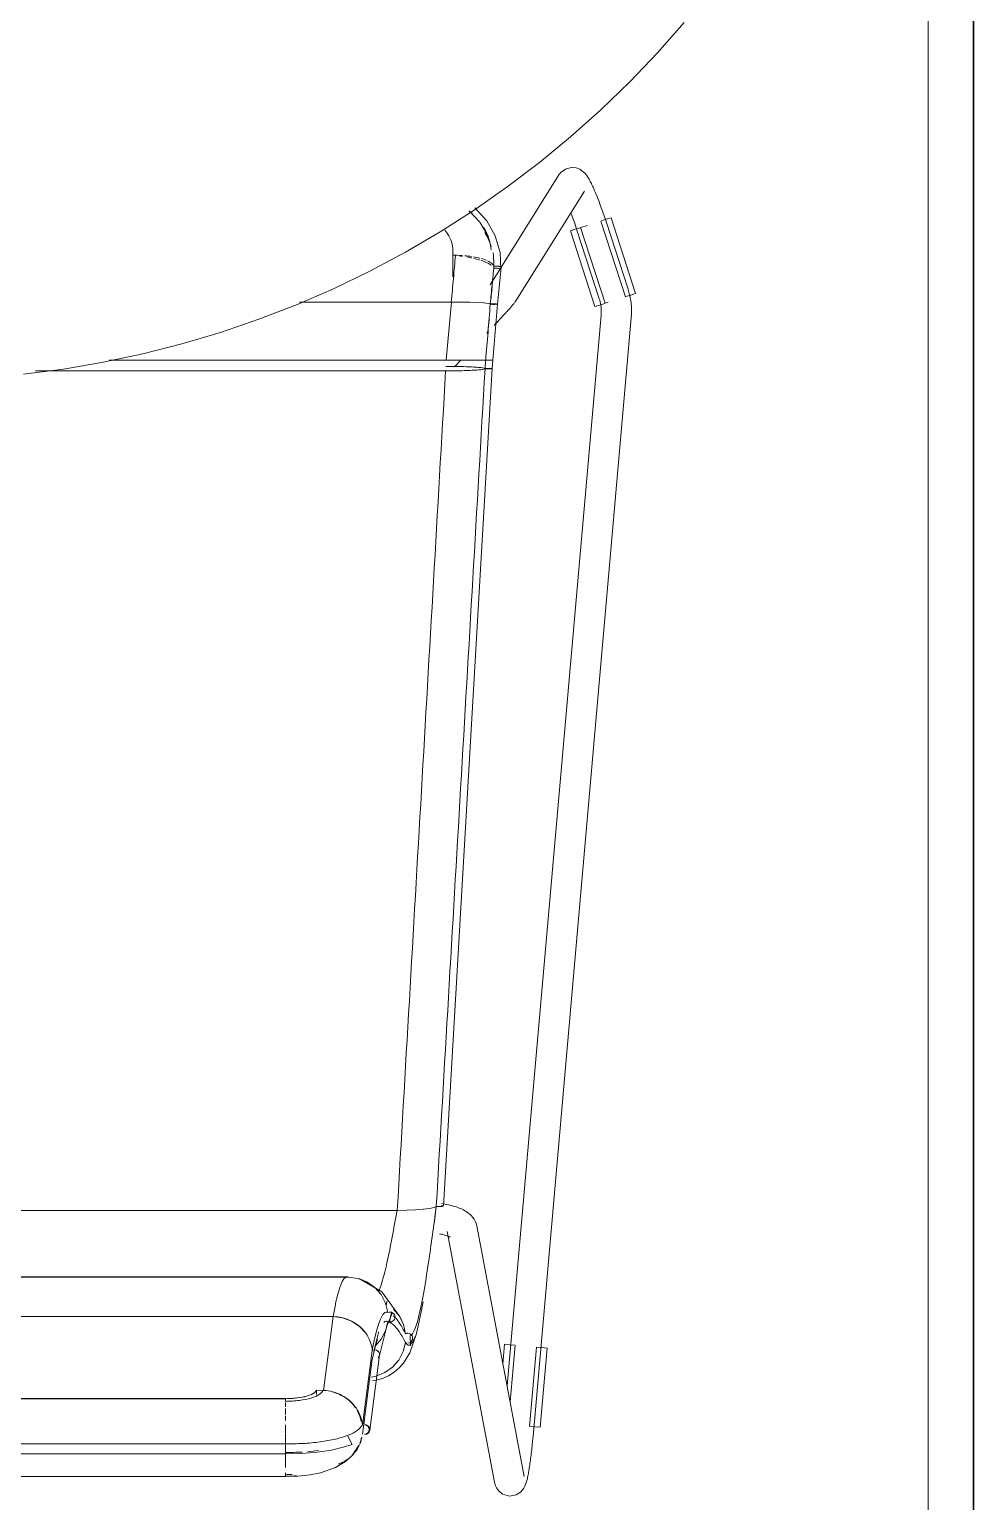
# Model space of a CAD drawing. Header units: millimetres. Extents: x 155927 to 317870, y -36033 to 97293.
# Drawn here: x 224856 to 225230, y 30263 to 30847 of the extents above; entities that cross this region are included whole.
import ezdxf

# ---------------------------------------------------------------- set-up
doc = ezdxf.new("R2010")
doc.units = ezdxf.units.MM
doc.header["$MEASUREMENT"] = 0
for name, color, linetype, lineweight in [('A-GENM', 8, 'CONTINUOUS', 9), ('I-FURN', 8, 'CONTINUOUS', 9), ('I-WALL', 7, 'CONTINUOUS', 9)]:
    doc.layers.add(name, color=color, linetype=linetype, lineweight=lineweight)

msp = doc.modelspace()

# ---------------------------------------------------------------- linework, layer by layer
at = {"layer": 'A-GENM'}
msp.add_line((225211.88, 34227.61), (225211.88, 29907.61), dxfattribs=at)
at = {"layer": 'I-FURN'}
for p, q in [((225104.61, 30837.41), (225115.18, 30849.42)), ((225093.57, 30825.83), (225104.61, 30837.41)), ((225082.07, 30814.7), (225093.57, 30825.83)), ((225070.14, 30804.04), (225082.07, 30814.7)), ((225057.8, 30793.87), (225070.14, 30804.04)), ((225045.05, 30784.19), (225057.8, 30793.87)), ((225066.44, 30790.09), (225068.17, 30791.31)), ((225068.17, 30791.31), (225070.4, 30791.9)), ((225070.4, 30791.9), (225072.37, 30791.72)), ((225072.37, 30791.72), (225073.75, 30791.2)), ((225073.75, 30791.2), (225074.66, 30790.64)), ((225074.66, 30790.64), (225075.29, 30790.12)), ((225065.54, 30788.96), (225042.51, 30752.2)), ((225066.44, 30790.09), (225065.54, 30788.96)), ((225075.29, 30790.12), (225075.76, 30789.65)), ((225075.76, 30789.65), (225076.13, 30789.23)), ((225076.13, 30789.23), (225076.44, 30788.82)), ((225076.44, 30788.82), (225076.72, 30788.43)), ((225076.72, 30788.43), (225076.97, 30788.05)), ((225076.97, 30788.05), (225077.22, 30787.65)), ((225077.22, 30787.65), (225077.45, 30787.25)), ((225077.45, 30787.25), (225077.68, 30786.84)), ((225077.68, 30786.84), (225077.91, 30786.42)), ((225077.91, 30786.42), (225078.14, 30785.98)), ((225078.14, 30785.98), (225078.37, 30785.52)), ((225078.37, 30785.52), (225078.6, 30785.05)), ((225078.6, 30785.05), (225078.83, 30784.56)), ((225078.83, 30784.56), (225079.07, 30784.05)), ((225031.93, 30775.04), (225045.05, 30784.19)), ((225048.41, 30739.01), (225075.71, 30782.59)), ((225079.07, 30784.05), (225079.31, 30783.52)), ((225079.31, 30783.52), (225079.55, 30782.98)), ((225079.55, 30782.98), (225079.79, 30782.41)), ((225079.79, 30782.41), (225080.03, 30781.83)), ((225080.03, 30781.83), (225080.28, 30781.24)), ((225080.28, 30781.24), (225080.53, 30780.63)), ((225080.53, 30780.63), (225080.78, 30780)), ((225080.78, 30780), (225081.03, 30779.36)), ((225081.03, 30779.36), (225081.28, 30778.71)), ((225081.28, 30778.71), (225081.54, 30778.04)), ((225018.45, 30766.42), (225031.93, 30775.04)), ((225034.22, 30770.2), (225029.96, 30774.67)), ((225036.91, 30770.78), (225032.16, 30775.93)), ((225070.35, 30773.71), (225070.58, 30773.09)), ((225070.58, 30773.09), (225070.82, 30772.45)), ((225081.54, 30778.04), (225081.79, 30777.37)), ((225081.79, 30777.37), (225082.05, 30776.68)), ((225082.05, 30776.68), (225082.3, 30775.98)), ((225082.3, 30775.98), (225082.56, 30775.27)), ((225082.56, 30775.27), (225082.81, 30774.56)), ((225082.81, 30774.56), (225083.06, 30773.83)), ((225083.06, 30773.83), (225083.31, 30773.11)), ((225083.31, 30773.11), (225083.56, 30772.37)), ((225037.59, 30764.37), (225034.22, 30770.2)), ((225040.3, 30764.77), (225036.91, 30770.78)), ((225070.07, 30766.78), (225072.02, 30767.41)), ((225070.82, 30772.45), (225071.05, 30771.8)), ((225071.05, 30771.8), (225071.29, 30771.15)), ((225071.29, 30771.15), (225071.52, 30770.48)), ((225071.52, 30770.48), (225071.76, 30769.81)), ((225071.76, 30769.81), (225071.99, 30769.13)), ((225071.99, 30769.13), (225072.22, 30768.44)), ((225072.02, 30767.41), (225074, 30768.05)), ((225072.22, 30768.44), (225072.45, 30767.75)), ((225072.45, 30767.75), (225072.68, 30767.06)), ((225072.68, 30767.06), (225072.79, 30766.73)), ((225083.8, 30738.08), (225074.11, 30768.09)), ((225076.69, 30768.92), (225074.21, 30768.12)), ((225082.18, 30770.69), (225091.87, 30740.68)), ((225082.3, 30770.73), (225084.27, 30771.37)), ((225083.56, 30772.37), (225083.81, 30771.64)), ((225083.81, 30771.64), (225084.05, 30770.9)), ((225084.05, 30770.9), (225084.2, 30770.44)), ((225092.92, 30743.62), (225084.2, 30770.44)), ((225084.27, 30771.37), (225086.23, 30772)), ((225086.23, 30772), (225095.91, 30741.99)), ((225004.64, 30758.34), (225018.45, 30766.42)), ((225042.17, 30758.25), (225040.3, 30764.77)), ((225070.07, 30766.78), (225079.76, 30736.77)), ((225072.79, 30766.73), (225081.5, 30739.92)), ((224990.52, 30750.82), (225004.64, 30758.34)), ((225023.46, 30757.12), (225024.51, 30757.12)), ((225023.52, 30748.61), (225023.52, 30758.37)), ((225042.46, 30751.34), (225042.17, 30758.25)), ((224976.11, 30743.87), (224990.52, 30750.82)), ((225042.3, 30751.86), (225038.24, 30745.38)), ((225042.58, 30752.23), (225041.16, 30737.74)), ((224961.43, 30737.51), (224976.11, 30743.87)), ((225092.93, 30743.58), (225092.92, 30743.62)), ((225093.26, 30742.49), (225092.93, 30743.58)), ((225022.81, 30738.57), (224962.69, 30738.57)), ((224962.69, 30738.57), (225022.81, 30738.57)), ((225026.57, 30738.55), (225022.81, 30738.57)), ((225022.93, 30738.57), (225026.57, 30738.55)), ((225030.1, 30738.47), (225026.67, 30738.55)), ((225026.67, 30738.54), (225030.11, 30738.47)), ((225033.2, 30738.36), (225030.1, 30738.47)), ((225030.17, 30738.47), (225033.21, 30738.36)), ((225035.68, 30738.21), (225033.2, 30738.36)), ((225033.24, 30738.36), (225035.68, 30738.21)), ((225037.42, 30738.03), (225035.68, 30738.21)), ((225035.7, 30738.21), (225037.42, 30738.03)), ((225037.42, 30738.03), (225038.3, 30737.83)), ((225038.31, 30737.83), (225037.42, 30738.03)), ((225038.3, 30737.83), (225038.77, 30737.84)), ((225038.78, 30737.84), (225038.31, 30737.83)), ((225038.77, 30737.84), (225039.27, 30737.85)), ((225039.28, 30737.85), (225038.78, 30737.84)), ((225039.27, 30737.85), (225039.76, 30737.84)), ((225039.77, 30737.84), (225039.28, 30737.85)), ((225041.16, 30737.74), (225039.33, 30715.54)), ((225039.76, 30737.84), (225040.22, 30737.83)), ((225040.22, 30737.83), (225039.77, 30737.84)), ((225040.61, 30737.81), (225040.22, 30737.83)), ((225040.22, 30737.83), (225040.6, 30737.81)), ((225040.6, 30737.81), (225040.9, 30737.79)), ((225040.9, 30737.79), (225040.61, 30737.81)), ((225040.61, 30737.67), (225040.91, 30737.69)), ((225040.9, 30737.69), (225040.61, 30737.67)), ((225041.09, 30737.77), (225040.9, 30737.79)), ((225041.09, 30737.72), (225040.9, 30737.69)), ((225040.91, 30737.69), (225041.09, 30737.72)), ((225041.09, 30737.77), (225041.16, 30737.74)), ((225041.16, 30737.74), (225041.09, 30737.77)), ((225041.09, 30737.72), (225041.16, 30737.74)), ((225041.16, 30737.74), (225041.09, 30737.72)), ((225047.48, 30737.75), (225047.29, 30737.52)), ((225047.66, 30737.98), (225047.48, 30737.75)), ((225047.84, 30738.2), (225047.66, 30737.98)), ((225048.01, 30738.43), (225047.84, 30738.2)), ((225048.19, 30738.68), (225048.01, 30738.43)), ((225048.41, 30739.01), (225048.19, 30738.68)), ((225081.5, 30739.92), (225081.7, 30739.28)), ((225081.7, 30739.28), (225081.86, 30738.64)), ((225083.68, 30738.04), (225081.71, 30737.4)), ((225081.86, 30738.64), (225082, 30737.99)), ((225082, 30737.99), (225082.12, 30737.34)), ((225085.06, 30738.49), (225083.9, 30738.11)), ((225093.96, 30741.36), (225091.99, 30740.72)), ((225093.54, 30741.38), (225093.26, 30742.49)), ((225093.79, 30740.26), (225093.54, 30741.38)), ((225093.98, 30739.14), (225093.79, 30740.26)), ((225095.91, 30741.99), (225093.96, 30741.36)), ((225094.13, 30738.01), (225093.98, 30739.14)), ((225094.24, 30736.87), (225094.13, 30738.01)), ((224946.51, 30731.73), (224961.43, 30737.51)), ((225038.32, 30737.65), (225038.79, 30737.64)), ((225038.79, 30737.64), (225038.32, 30737.65)), ((225039.22, 30737.64), (225039.29, 30737.64)), ((225039.29, 30737.64), (225039.22, 30737.64)), ((225039.29, 30737.64), (225039.78, 30737.64)), ((225039.78, 30737.64), (225039.29, 30737.64)), ((225039.78, 30737.64), (225040.23, 30737.65)), ((225040.23, 30737.65), (225039.78, 30737.64)), ((225042.4, 30732.06), (225041.98, 30731.62)), ((225042.8, 30732.5), (225042.4, 30732.06)), ((225043.19, 30732.92), (225042.8, 30732.5)), ((225043.57, 30733.34), (225043.19, 30732.92)), ((225043.94, 30733.74), (225043.57, 30733.34)), ((225044.3, 30734.13), (225043.94, 30733.74)), ((225044.64, 30734.51), (225044.3, 30734.13)), ((225044.97, 30734.87), (225044.64, 30734.51)), ((225045.29, 30735.22), (225044.97, 30734.87)), ((225082.25, 30733.36), (225044.97, 30309.01)), ((225045.59, 30735.56), (225045.29, 30735.22)), ((225045.87, 30735.88), (225045.59, 30735.56)), ((225046.15, 30736.19), (225045.87, 30735.88)), ((225046.4, 30736.48), (225046.15, 30736.19)), ((225046.65, 30736.76), (225046.4, 30736.48)), ((225046.88, 30737.03), (225046.65, 30736.76)), ((225047.09, 30737.28), (225046.88, 30737.03)), ((225047.29, 30737.52), (225047.09, 30737.28)), ((225055.25, 30288.99), (225094.2, 30732.31)), ((225081.71, 30737.4), (225079.76, 30736.77)), ((225082.12, 30737.34), (225082.2, 30736.68)), ((225082.2, 30736.68), (225082.27, 30736.03)), ((225082.29, 30734.04), (225082.25, 30733.38)), ((225082.25, 30733.38), (225082.25, 30733.36)), ((225082.27, 30736.03), (225082.3, 30735.36)), ((225082.31, 30734.7), (225082.29, 30734.04)), ((225082.3, 30735.36), (225082.31, 30734.7)), ((225094.2, 30732.31), (225094.28, 30733.45)), ((225094.3, 30735.73), (225094.24, 30736.87)), ((225094.28, 30733.45), (225094.31, 30734.59)), ((225094.31, 30734.59), (225094.3, 30735.73)), ((224916.04, 30722), (224931.37, 30726.56)), ((224931.37, 30726.56), (224946.51, 30731.73)), ((225037.43, 30726.79), (225036.94, 30726.28)), ((225040.24, 30729.75), (225039.79, 30729.27)), ((225040.69, 30730.23), (225040.24, 30729.75)), ((225041.13, 30730.7), (225040.69, 30730.23)), ((225041.56, 30731.16), (225041.13, 30730.7)), ((225041.98, 30731.62), (225041.56, 30731.16)), ((224900.53, 30718.05), (224916.04, 30722)), ((224869.11, 30712.04), (224884.88, 30714.73)), ((224884.88, 30714.73), (224900.53, 30718.05)), ((224887.23, 30715.61), (225020.87, 30715.61)), ((225020.87, 30715.61), (224887.23, 30715.61)), ((225020.87, 30715.61), (225024.65, 30715.6)), ((225024.65, 30715.6), (225020.87, 30715.61)), ((225024.09, 30712.93), (225026.66, 30715.6)), ((225024.65, 30715.6), (225028.22, 30715.6)), ((225028.22, 30715.6), (225024.65, 30715.6)), ((225028.21, 30715.49), (225024.66, 30715.48)), ((225024.66, 30715.48), (225028.22, 30715.49)), ((225028.22, 30715.6), (225031.35, 30715.59)), ((225031.36, 30715.59), (225028.22, 30715.6)), ((225033.84, 30715.51), (225031.34, 30715.49)), ((225031.34, 30715.49), (225033.84, 30715.51)), ((225031.36, 30715.59), (225033.85, 30715.58)), ((225033.86, 30715.58), (225031.36, 30715.59)), ((225035.59, 30715.52), (225033.84, 30715.51)), ((225033.84, 30715.51), (225035.59, 30715.52)), ((225033.86, 30715.58), (225035.6, 30715.56)), ((225035.61, 30715.56), (225033.86, 30715.58)), ((225035.6, 30715.56), (225036.49, 30715.55)), ((225036.49, 30715.55), (225035.61, 30715.56)), ((225036.95, 30715.53), (225036.48, 30715.53)), ((225036.49, 30715.55), (225036.96, 30715.55)), ((225036.96, 30715.55), (225036.49, 30715.55)), ((225036.49, 30715.53), (225036.96, 30715.53)), ((225037.45, 30715.53), (225036.95, 30715.53)), ((225036.96, 30715.55), (225037.46, 30715.55)), ((225037.46, 30715.55), (225036.96, 30715.55)), ((225036.96, 30715.53), (225037.45, 30715.53)), ((225037.94, 30715.53), (225037.45, 30715.53)), ((225037.45, 30715.53), (225037.94, 30715.53)), ((225037.46, 30715.55), (225037.95, 30715.55)), ((225037.95, 30715.55), (225037.46, 30715.55)), ((225038.39, 30715.53), (225037.94, 30715.53)), ((225037.94, 30715.53), (225038.4, 30715.53)), ((225037.95, 30715.55), (225038.4, 30715.55)), ((225038.4, 30715.55), (225037.95, 30715.55)), ((225038.78, 30715.54), (225038.39, 30715.53)), ((225038.4, 30715.55), (225038.78, 30715.55)), ((225038.78, 30715.55), (225038.4, 30715.55)), ((225038.4, 30715.53), (225038.78, 30715.54)), ((225038.78, 30715.55), (225039.07, 30715.55)), ((225039.08, 30715.55), (225038.78, 30715.55)), ((225039.07, 30715.54), (225038.78, 30715.54)), ((225038.78, 30715.54), (225039.07, 30715.54)), ((225039.06, 30712.18), (225039.33, 30715.54)), ((225039.07, 30715.55), (225039.26, 30715.54)), ((225039.26, 30715.54), (225039.07, 30715.54)), ((225039.07, 30715.54), (225039.26, 30715.54)), ((225039.27, 30715.54), (225039.08, 30715.55)), ((225039.26, 30715.54), (225039.33, 30715.54)), ((225039.33, 30715.54), (225039.26, 30715.54)), ((225039.26, 30715.54), (225039.33, 30715.54)), ((225039.33, 30715.54), (225039.27, 30715.54)), ((224853.25, 30709.98), (224869.11, 30712.04)), ((224858.01, 30711.29), (225020.6, 30711.29)), ((225020.6, 30711.29), (224858.01, 30711.29)), ((225039.06, 30712.18), (225019.77, 30380.27)), ((225020.6, 30711.29), (225024.39, 30711.32)), ((225024.39, 30713.05), (225020.71, 30713.08)), ((225027.95, 30712.97), (225024.39, 30713.05)), ((225024.39, 30711.32), (225027.95, 30711.39)), ((225031.06, 30712.85), (225027.95, 30712.97)), ((225027.95, 30711.39), (225031.08, 30711.52)), ((225033.56, 30712.68), (225031.06, 30712.85)), ((225031.08, 30711.52), (225033.58, 30711.68)), ((225035.31, 30712.49), (225033.56, 30712.68)), ((225033.58, 30711.68), (225035.33, 30711.87)), ((225036.21, 30712.28), (225035.31, 30712.49)), ((225035.33, 30711.87), (225036.22, 30712.08)), ((225036.68, 30712.29), (225036.21, 30712.28)), ((225036.22, 30712.08), (225036.69, 30712.07)), ((225037.18, 30712.29), (225036.68, 30712.29)), ((225036.69, 30712.07), (225037.19, 30712.07)), ((225037.67, 30712.29), (225037.18, 30712.29)), ((225037.19, 30712.07), (225037.68, 30712.08)), ((225038.12, 30712.28), (225037.67, 30712.29)), ((225037.68, 30712.08), (225038.13, 30712.09)), ((225038.5, 30712.26), (225038.12, 30712.28)), ((225038.13, 30712.09), (225038.51, 30712.11)), ((225038.8, 30712.24), (225038.5, 30712.26)), ((225038.51, 30712.11), (225038.8, 30712.13)), ((225038.99, 30712.21), (225038.8, 30712.24)), ((225038.8, 30712.13), (225038.99, 30712.16)), ((225039.06, 30712.18), (225038.99, 30712.21)), ((225038.99, 30712.16), (225039.06, 30712.18)), ((224617.95, 30378.56), (225001.35, 30378.56)), ((225001.35, 30378.56), (224617.95, 30378.56)), ((225001.35, 30378.56), (225005.12, 30378.61)), ((225005.12, 30378.61), (225001.43, 30378.56)), ((225005.12, 30378.61), (225008.65, 30378.77)), ((225008.66, 30378.77), (225005.18, 30378.62)), ((225008.65, 30378.77), (225011.76, 30379.01)), ((225011.76, 30379.01), (225008.7, 30378.77)), ((225011.76, 30379.01), (225014.25, 30379.32)), ((225014.25, 30379.32), (225011.79, 30379.01)), ((225014.25, 30379.32), (225016, 30379.68)), ((225016, 30379.69), (225014.26, 30379.32)), ((225016.9, 30380.08), (225016, 30379.69)), ((225016, 30379.68), (225016.9, 30380.08)), ((225016.9, 30380.08), (225017.37, 30380.07)), ((225017.37, 30380.07), (225016.9, 30380.08)), ((225017.37, 30380.07), (225017.87, 30380.06)), ((225017.87, 30380.06), (225017.37, 30380.07)), ((225017.87, 30380.06), (225018.36, 30380.07)), ((225018.36, 30380.07), (225017.87, 30380.06)), ((225018.36, 30380.07), (225018.82, 30380.09)), ((225018.82, 30380.09), (225018.36, 30380.07)), ((225018.82, 30380.09), (225019.2, 30380.13)), ((225019.21, 30380.13), (225018.82, 30380.09)), ((225019.23, 30380.42), (225018.85, 30380.46)), ((225018.85, 30380.46), (225019.23, 30380.42)), ((225019.66, 30381.18), (225018.96, 30381.3)), ((225019.2, 30380.13), (225019.5, 30380.17)), ((225019.5, 30380.17), (225019.21, 30380.13)), ((225019.52, 30380.38), (225019.23, 30380.42)), ((225019.23, 30380.42), (225019.52, 30380.38)), ((225020.36, 30381.06), (225019.66, 30381.18)), ((225019.76, 30380.27), (225019.7, 30380.33)), ((225019.71, 30380.33), (225019.77, 30380.27)), ((225021.04, 30380.92), (225020.36, 30381.06)), ((225021.71, 30380.78), (225021.04, 30380.92)), ((225022.36, 30380.63), (225021.71, 30380.78)), ((225023, 30380.46), (225022.36, 30380.63)), ((225023.63, 30380.29), (225023, 30380.46)), ((225024.25, 30380.11), (225023.63, 30380.29)), ((225024.86, 30379.91), (225024.25, 30380.11)), ((225025.45, 30379.71), (225024.86, 30379.91)), ((225026.03, 30379.49), (225025.45, 30379.71)), ((225026.6, 30379.25), (225026.03, 30379.49)), ((225027.16, 30379), (225026.6, 30379.25)), ((225027.71, 30378.73), (225027.16, 30379)), ((225028.25, 30378.44), (225027.71, 30378.73)), ((225028.79, 30378.12), (225028.25, 30378.44)), ((225029.32, 30377.76), (225028.79, 30378.12)), ((225029.86, 30377.36), (225029.32, 30377.76)), ((225030.38, 30376.9), (225029.86, 30377.36)), ((225030.91, 30376.38), (225030.38, 30376.9)), ((225031.42, 30375.79), (225030.91, 30376.38)), ((225021.17, 30370.19), (225039.98, 30270.9)), ((225031.9, 30375.1), (225031.42, 30375.79)), ((225032.34, 30374.31), (225031.9, 30375.1)), ((225032.7, 30373.41), (225032.34, 30374.31)), ((225032.96, 30372.43), (225032.7, 30373.41)), ((225051.77, 30273.14), (225032.96, 30372.43)), ((225018.62, 30369.17), (225018.13, 30369.26)), ((225019.09, 30369.07), (225018.62, 30369.17)), ((225019.54, 30368.96), (225019.09, 30369.07)), ((225019.96, 30368.86), (225019.54, 30368.96)), ((225020.35, 30368.75), (225019.96, 30368.86)), ((225020.72, 30368.64), (225020.35, 30368.75)), ((225021.05, 30368.53), (225020.72, 30368.64)), ((225021.36, 30368.43), (225021.05, 30368.53)), ((225021.63, 30368.33), (225021.36, 30368.43)), ((225021.86, 30368.23), (225021.63, 30368.33)), ((225022.05, 30368.14), (225021.86, 30368.23)), ((225022.2, 30368.07), (225022.05, 30368.14)), ((225022.29, 30368.02), (225022.2, 30368.07)), ((225022.36, 30367.98), (225022.29, 30368.02)), ((225022.39, 30367.96), (225022.36, 30367.98)), ((224637.26, 30352.05), (224982.04, 30352.05)), ((224982.04, 30352.05), (224637.26, 30352.05)), ((224981.51, 30352.21), (224676.71, 30352.21)), ((224981.5, 30352.21), (224986.54, 30351.41)), ((224982.04, 30352.05), (224985.83, 30351.58)), ((224985.83, 30351.58), (224982.04, 30352.05)), ((224985.83, 30351.58), (224989.4, 30350.21)), ((224989.4, 30350.22), (224985.83, 30351.58)), ((224986.54, 30351.41), (224989.72, 30350.04)), ((224986.69, 30351.34), (224995.35, 30346.23)), ((224992.54, 30348.05), (224989.4, 30350.22)), ((224989.4, 30350.21), (224992.54, 30348.04)), ((224995.05, 30345.17), (224992.54, 30348.05)), ((224992.54, 30348.04), (224995.04, 30345.17)), ((224995.04, 30345.17), (224996.8, 30341.78)), ((224996.8, 30341.78), (224995.05, 30345.17)), ((224995.35, 30346.23), (225002.33, 30336.69)), ((224997.69, 30338.06), (224996.8, 30341.78)), ((225010.92, 30338.29), (225011.66, 30342.36)), ((224643.29, 30336.46), (224976.01, 30336.46)), ((224976.01, 30336.46), (224643.29, 30336.46)), ((224976.01, 30336.46), (224972.15, 30307.18)), ((224979.78, 30335.98), (224976.01, 30336.46)), ((224983.32, 30334.66), (224979.78, 30335.98)), ((224997.34, 30332.71), (224999.51, 30338.03)), ((224998.17, 30338.23), (224997.69, 30338.06)), ((224997.69, 30338.06), (224998.16, 30338.22)), ((224998.16, 30338.22), (224998.66, 30338.26)), ((224998.66, 30338.26), (224998.17, 30338.23)), ((224998.37, 30334.27), (224999.21, 30338.16)), ((224998.66, 30338.26), (224999.15, 30338.18)), ((224999.15, 30338.18), (224998.66, 30338.26)), ((224999.15, 30338.18), (224999.6, 30337.98)), ((224999.61, 30337.98), (224999.15, 30338.18)), ((224999.6, 30337.98), (224999.98, 30337.66)), ((224999.99, 30337.66), (224999.61, 30337.98)), ((224999.88, 30339.45), (225002.27, 30336.61)), ((225002.28, 30336.61), (224999.88, 30339.45)), ((224999.98, 30337.66), (225000.28, 30337.26)), ((225000.28, 30335.36), (224999.98, 30334.96)), ((225000.28, 30337.26), (224999.99, 30337.66)), ((224999.99, 30334.95), (225000.28, 30335.36)), ((225000.28, 30337.26), (225000.47, 30336.8)), ((225000.47, 30336.8), (225000.28, 30337.26)), ((225000.47, 30335.82), (225000.28, 30335.36)), ((225000.28, 30335.36), (225000.47, 30335.82)), ((225000.47, 30336.8), (225000.53, 30336.31)), ((225000.54, 30336.31), (225000.47, 30336.8)), ((225000.53, 30336.31), (225000.47, 30335.82)), ((225000.47, 30335.82), (225000.54, 30336.31)), ((225002.27, 30336.61), (225003.91, 30333.29)), ((225003.92, 30333.29), (225002.28, 30336.61)), ((225002.33, 30336.69), (225003.22, 30334.94)), ((225009.03, 30329.77), (225010.92, 30338.29)), ((224986.44, 30332.58), (224983.32, 30334.66)), ((224988.92, 30329.84), (224986.44, 30332.58)), ((224994.37, 30321.09), (224997.34, 30332.71)), ((224995.05, 30327.45), (224996.8, 30330.84)), ((224996.8, 30330.84), (224997.69, 30334.56)), ((224998.16, 30334.4), (224997.69, 30334.56)), ((224997.69, 30334.56), (224998.17, 30334.39)), ((224998.66, 30334.36), (224998.16, 30334.4)), ((224998.17, 30334.39), (224998.66, 30334.36)), ((224999.15, 30334.44), (224998.66, 30334.36)), ((224998.66, 30334.36), (224999.15, 30334.44)), ((224999.6, 30334.64), (224999.15, 30334.44)), ((224999.15, 30334.44), (224999.61, 30334.64)), ((224999.98, 30334.96), (224999.6, 30334.64)), ((224999.61, 30334.64), (224999.99, 30334.95)), ((225003.91, 30333.29), (225004.7, 30329.67)), ((225004.7, 30329.67), (225003.92, 30333.29)), ((225005.18, 30329.83), (225004.7, 30329.67)), ((225004.7, 30329.67), (225005.18, 30329.82)), ((225005.18, 30329.82), (225005.68, 30329.85)), ((225005.68, 30329.85), (225005.18, 30329.83)), ((225005.68, 30329.85), (225006.17, 30329.76)), ((225006.17, 30329.76), (225005.68, 30329.85)), ((225006.17, 30329.76), (225006.62, 30329.55)), ((225006.62, 30329.56), (225006.17, 30329.76)), ((225006.36, 30322.15), (225009.03, 30329.77)), ((225007, 30329.24), (225006.62, 30329.56)), ((225006.62, 30329.55), (225007, 30329.24)), ((225007, 30329.24), (225007.28, 30328.84)), ((225007.29, 30328.84), (225007, 30329.24)), ((224992.79, 30325.04), (224991.41, 30318.75)), ((224992.54, 30324.57), (224995.05, 30327.45)), ((224993.54, 30327.48), (224992.79, 30325.04)), ((225003.75, 30322.56), (225004.65, 30326.19)), ((225005.12, 30326.02), (225004.65, 30326.19)), ((225004.65, 30326.19), (225005.12, 30326.02)), ((225005.56, 30325.26), (225006.73, 30324.94)), ((225006.11, 30326.06), (225005.62, 30325.98)), ((225005.62, 30325.98), (225006.12, 30326.05)), ((225006.57, 30326.25), (225006.11, 30326.06)), ((225006.12, 30326.05), (225006.57, 30326.25)), ((225006.73, 30324.94), (225006.53, 30328.79)), ((225006.96, 30326.56), (225006.57, 30326.25)), ((225006.57, 30326.25), (225006.96, 30326.56)), ((225007.26, 30326.95), (225006.96, 30326.56)), ((225006.96, 30326.56), (225007.26, 30326.95)), ((225007.45, 30327.41), (225007.26, 30326.95)), ((225007.26, 30326.95), (225007.46, 30327.41)), ((225007.28, 30328.84), (225007.47, 30328.38)), ((225007.47, 30328.38), (225007.29, 30328.84)), ((225007.53, 30327.89), (225007.45, 30327.41)), ((225007.46, 30327.41), (225007.53, 30327.89)), ((225007.47, 30328.38), (225007.53, 30327.89)), ((225007.53, 30327.89), (225007.47, 30328.38)), ((225043.92, 30325.49), (225043.22, 30317.59)), ((225043.92, 30325.49), (225045.96, 30325.31)), ((225045.96, 30325.31), (225048.02, 30325.13)), ((225046.17, 30302.64), (225048.15, 30325.12)), ((225056.59, 30324.37), (225053.84, 30292.96)), ((225056.72, 30324.36), (225058.78, 30324.18)), ((225060.83, 30324), (225058.07, 30292.59)), ((225058.78, 30324.18), (225060.83, 30324)), ((224987.69, 30289.84), (224991.53, 30319.53)), ((224987.71, 30293.38), (224991.55, 30323.08)), ((224990.53, 30291.4), (224994.38, 30321.17)), ((224992.52, 30323.27), (224992.02, 30323.23)), ((224993.01, 30323.19), (224992.52, 30323.27)), ((224993.46, 30323), (224993.01, 30323.19)), ((224993.85, 30322.7), (224993.46, 30323)), ((224994.14, 30322.32), (224993.85, 30322.7)), ((224993.85, 30320.11), (224994.14, 30320.5)), ((224994.33, 30321.87), (224994.14, 30322.32)), ((224994.14, 30320.5), (224994.33, 30320.94)), ((224994.4, 30321.41), (224994.33, 30321.87)), ((224994.33, 30320.94), (224994.4, 30321.41)), ((224999.53, 30316.41), (225002.01, 30319.24)), ((225001.67, 30318.78), (224999.57, 30316.45)), ((225002.01, 30319.24), (225003.75, 30322.56)), ((225002.12, 30316.07), (225003.86, 30318.03)), ((225003.86, 30318.03), (225006.36, 30322.15)), ((224992.93, 30312.84), (224991.18, 30312.47)), ((224991.19, 30312.47), (224992.93, 30312.84)), ((224992.93, 30312.84), (224996.44, 30314.24)), ((224993.07, 30311.32), (224995.58, 30311.98)), ((224995.58, 30311.98), (224997.95, 30313.01)), ((224996.44, 30314.24), (224999.53, 30316.41)), ((224997.95, 30313.01), (225000.14, 30314.39)), ((225000.14, 30314.39), (225002.12, 30316.07)), ((224968.79, 30306.39), (224967.44, 30305.6)), ((224969.43, 30307.25), (224968.79, 30306.39)), ((224969.43, 30305.58), (224969.43, 30307.25)), ((224972.15, 30307.18), (224969.43, 30307.25)), ((224991.65, 30311.17), (224993.07, 30311.32)), ((224957.08, 30303.99), (224662.22, 30303.99)), ((224662.23, 30303.93), (224957.08, 30303.93)), ((224960.11, 30304.1), (224957.08, 30303.99)), ((224957.08, 30302.4), (224957.08, 30300.66)), ((224957.08, 30300.08), (224957.08, 30297.61)), ((224962.96, 30304.42), (224960.11, 30304.1)), ((224965.46, 30304.93), (224962.96, 30304.42)), ((224967.44, 30305.6), (224965.46, 30304.93)), ((224957.08, 30297.09), (224957.08, 30295.25)), ((224988.15, 30293.37), (224988.46, 30295.81)), ((224957.08, 30293.62), (224957.08, 30290.07)), ((224957.08, 30286.06), (224957.08, 30289.87)), ((224957.08, 30289.87), (224957.08, 30286.06)), ((224983.51, 30285.81), (224981.75, 30289.35)), ((225056.02, 30292.77), (225053.96, 30292.95)), ((225055.17, 30288.08), (225055.24, 30288.83)), ((225055.24, 30288.83), (225055.25, 30288.99)), ((225058.07, 30292.59), (225056.02, 30292.77)), ((224957.08, 30286.09), (224662.23, 30286.09)), ((224957.08, 30285.98), (224957.08, 30282.13)), ((224957.08, 30285.75), (224957.08, 30285.98)), ((224957.08, 30285.42), (224957.08, 30285.75)), ((224957.08, 30285), (224957.08, 30285.42)), ((224957.08, 30284.53), (224957.08, 30285)), ((224957.08, 30284.03), (224957.08, 30284.53)), ((224957.08, 30283.54), (224957.08, 30284.03)), ((224957.08, 30283.09), (224957.08, 30283.54)), ((224957.08, 30282.7), (224957.08, 30283.09)), ((224957.08, 30282.39), (224957.08, 30282.7)), ((224963.62, 30282.22), (224969.74, 30282.71)), ((224969.74, 30282.71), (224975.36, 30283.55)), ((224975.36, 30283.55), (224980.05, 30284.65)), ((224980.05, 30284.65), (224983.51, 30285.81)), ((224983.37, 30281.31), (224986.05, 30285.21)), ((224986.05, 30285.21), (224986.15, 30285.4)), ((225054.56, 30282.21), (225054.64, 30282.92)), ((225054.64, 30282.92), (225054.72, 30283.63)), ((225054.72, 30283.63), (225054.8, 30284.36)), ((225054.8, 30284.36), (225054.88, 30285.09)), ((225054.88, 30285.09), (225054.95, 30285.83)), ((225054.95, 30285.83), (225055.03, 30286.58)), ((225055.03, 30286.58), (225055.1, 30287.32)), ((225055.1, 30287.32), (225055.17, 30288.08)), ((224662.23, 30282.13), (224957.08, 30282.13)), ((224957.08, 30282.2), (224957.08, 30282.39)), ((224957.08, 30279.34), (224957.08, 30282.37)), ((224957.08, 30282.37), (224957.08, 30279.36)), ((224957.08, 30282.13), (224963.62, 30282.22)), ((224957.08, 30282.13), (224957.08, 30282.2)), ((224957.08, 30279.19), (224957.08, 30276.61)), ((224977.01, 30276.62), (224980.89, 30279.02)), ((224980.89, 30279.02), (224983.37, 30281.31)), ((225053.76, 30276.39), (225053.85, 30276.98)), ((225053.85, 30276.98), (225053.94, 30277.58)), ((225053.94, 30277.58), (225054.03, 30278.2)), ((225054.03, 30278.2), (225054.12, 30278.83)), ((225054.12, 30278.83), (225054.21, 30279.48)), ((225054.21, 30279.48), (225054.3, 30280.14)), ((225054.3, 30280.14), (225054.39, 30280.82)), ((225054.39, 30280.82), (225054.47, 30281.51)), ((225054.47, 30281.51), (225054.56, 30282.21)), ((224662.23, 30273.09), (224957.08, 30273.09)), ((224957.08, 30274.58), (224957.08, 30273.11)), ((224957.08, 30273.09), (224957.08, 30273.26)), ((224957.08, 30273.09), (224962.11, 30273.2)), ((224962.11, 30273.2), (224966.93, 30273.71)), ((224966.93, 30273.71), (224970.96, 30274.5)), ((224970.96, 30274.5), (224977.01, 30276.62)), ((225040.07, 30270.48), (225039.98, 30270.9)), ((225052.57, 30270.71), (225052.69, 30271.1)), ((225052.69, 30271.1), (225052.8, 30271.51)), ((225052.8, 30271.51), (225052.9, 30271.92)), ((225052.9, 30271.92), (225053, 30272.35)), ((225053, 30272.35), (225053.1, 30272.79)), ((225053.1, 30272.79), (225053.2, 30273.25)), ((225053.2, 30273.25), (225053.29, 30273.73)), ((225053.29, 30273.73), (225053.39, 30274.22)), ((225053.39, 30274.22), (225053.48, 30274.74)), ((225053.48, 30274.74), (225053.57, 30275.27)), ((225053.57, 30275.27), (225053.67, 30275.82)), ((225053.67, 30275.82), (225053.76, 30276.39)), ((225040.21, 30269.97), (225040.07, 30270.48)), ((225040.42, 30269.35), (225040.21, 30269.97)), ((225040.8, 30268.55), (225040.42, 30269.35)), ((225041.54, 30267.47), (225040.8, 30268.55)), ((225043.12, 30266.14), (225041.54, 30267.47)), ((225043.12, 30266.14), (225045.87, 30265.31)), ((225045.87, 30265.31), (225048.63, 30265.79)), ((225048.63, 30265.79), (225050.28, 30266.83)), ((225050.28, 30266.83), (225051.14, 30267.74)), ((225051.14, 30267.74), (225051.62, 30268.44)), ((225051.62, 30268.44), (225051.92, 30269)), ((225051.92, 30269), (225052.14, 30269.48)), ((225052.14, 30269.48), (225052.31, 30269.91)), ((225052.31, 30269.91), (225052.45, 30270.31)), ((225052.45, 30270.31), (225052.57, 30270.71))]:
    msp.add_line(p, q, dxfattribs=at)
for centre, major_axis, ratio, start_param, end_param in [((224975.88, 30321.39), (-15.78, 0), 0.955139, 3.737469, 4.704147), ((224975.88, 30321.39), (-15.78, 0), 0.955139, 3.495799, 3.737346), ((224975.88, 30321.39), (-15.78, 0), 0.955139, 3.254129, 3.495629), ((224992.43, 30321.4), (-1.96, 0), 0.955139, 2.379629, 4.923331), ((224957.08, 30288.84), (0, -15.75), 0.000004, 2.669107, 2.851347), ((224957.08, 30277.37), (12.4, 0), 0.287441, 4.712389, 4.932602)]:
    msp.add_ellipse(centre, major_axis=major_axis, ratio=ratio, start_param=start_param, end_param=end_param, dxfattribs=at)
for points in [[(225029.91, 30774.65), (225030.37, 30774.26), (225030.83, 30773.87), (225031.29, 30773.47)], [(225024.51, 30757.12), (225024.25, 30754.1), (225023.71, 30747.96), (225023.12, 30741.71), (225022.81, 30738.57)], [(225023.51, 30758.64), (225023.52, 30758.14), (225023.51, 30757.63), (225023.46, 30757.12)], [(225024.51, 30757.12), (225025.46, 30757.12), (225026.38, 30757.08), (225027.29, 30757.03)], [(225027.35, 30756.71), (225026.88, 30756.77), (225026.4, 30756.83), (225025.92, 30756.88)], [(225028.22, 30756.96), (225029.13, 30756.88), (225030.01, 30756.78), (225030.86, 30756.66)], [(225031.03, 30756.06), (225030.39, 30756.2), (225029.72, 30756.34), (225029.04, 30756.46)], [(225034.29, 30755.21), (225033.49, 30755.46), (225032.61, 30755.69), (225031.69, 30755.91)], [(225031.71, 30756.52), (225032.55, 30756.38), (225033.36, 30756.21), (225034.1, 30756.03)], [(225034.76, 30755.84), (225035.49, 30755.64), (225036.13, 30755.4), (225036.73, 30755.16)], [(225039.4, 30758.07), (225039.65, 30756.48), (225039.69, 30754.85), (225039.67, 30753.21)], [(225039.7, 30753.62), (225039.69, 30754.52), (225039.63, 30755.42), (225039.52, 30756.31)], [(225036.91, 30754.22), (225036.28, 30754.51), (225035.54, 30754.79), (225034.71, 30755.05)], [(225038.73, 30753.14), (225038.33, 30753.47), (225037.8, 30753.79), (225037.16, 30754.1)], [(225039.74, 30752.79), (225039.51, 30750.35), (225039.03, 30745.4), (225038.55, 30740.36), (225038.31, 30737.83)], [(225042.4, 30751.49), (225042.36, 30751.53), (225042.23, 30751.62), (225041.94, 30751.76), (225041.55, 30751.87), (225041.1, 30751.97), (225040.6, 30752.03), (225040.11, 30752.07), (225039.79, 30752.06), (225039.64, 30752.06)], [(225039.03, 30744.73), (225038.8, 30742.45), (225038.57, 30740.15), (225038.34, 30737.84)], [(225022.93, 30738.57), (225022.59, 30734.75), (225022.24, 30730.93), (225021.9, 30727.1)], [(225036.49, 30715.55), (225036.79, 30719.27), (225037.4, 30726.7), (225038, 30734.13), (225038.3, 30737.83)], [(225021.9, 30727.1), (225021.55, 30723.27), (225021.21, 30719.44), (225020.87, 30715.61)], [(225036.48, 30715.53), (225036.44, 30714.99), (225036.35, 30713.91), (225036.26, 30712.82), (225036.21, 30712.28)], [(225036.49, 30715.55), (225036.45, 30714.97), (225036.36, 30713.82), (225036.27, 30712.66), (225036.22, 30712.08)], [(225020.6, 30711.29), (225017.41, 30655.76), (225014.21, 30600.23), (225011.02, 30544.8)], [(225016.9, 30380.08), (225020.12, 30435.32), (225026.56, 30545.92), (225033, 30656.68), (225036.22, 30712.08)], [(225036.21, 30712.28), (225036.81, 30712.3), (225038.32, 30712.3), (225039.06, 30712.22), (225039.06, 30712.18)], [(225011.02, 30544.8), (225007.82, 30489.34), (225004.62, 30433.92), (225001.43, 30378.56)], [(225016.89, 30380.07), (225016.49, 30376.95), (225016.09, 30373.79), (225015.7, 30370.67)], [(224982.04, 30352.05), (224981.86, 30352.15), (224981.68, 30352.2), (224981.51, 30352.21)], [(224997.3, 30342.53), (224997.25, 30342.06), (224997.19, 30341.59), (224997.14, 30341.13)], [(224997.69, 30338.06), (224996.67, 30338.61), (224994.62, 30336.64), (224992.58, 30328.58), (224991.55, 30323.08)], [(224994.16, 30330.4), (224993.5, 30328.51), (224992.84, 30325.7), (224992.18, 30322.66)], [(224997.69, 30334.56), (224997.15, 30334.85), (224996.6, 30334.71), (224996.06, 30334.14)], [(224971.9, 30307.17), (224971.77, 30306.61), (224970.83, 30305.51), (224967.5, 30304.11), (224962.71, 30303.15), (224958.97, 30302.89), (224957.08, 30302.86)], [(224987.71, 30293.38), (224987.56, 30294.62), (224986.98, 30297), (224985.22, 30300.34), (224982.69, 30303.17), (224979.54, 30305.36), (224975.94, 30306.78), (224973.44, 30307.14), (224972.15, 30307.18)], [(224957.92, 30303.94), (224960.69, 30303.99), (224963.24, 30304.35), (224965.46, 30304.88)], [(224985.73, 30298.89), (224986.42, 30297.63), (224986.83, 30296.27), (224987.16, 30294.88)], [(224987.51, 30293.39), (224987.15, 30292.66), (224985.84, 30291.25), (224983.38, 30289.99), (224981.92, 30289.42)], [(224987.24, 30288.5), (224987.09, 30287.82), (224986.88, 30287.15), (224986.63, 30286.49)], [(224963.68, 30282.76), (224961.5, 30282.65), (224959.3, 30282.62), (224957.08, 30282.66)], [(224970.23, 30283.34), (224968.82, 30283.16), (224967.37, 30282.99), (224965.89, 30282.88)], [(224961.68, 30273.37), (224960.21, 30273.24), (224958.66, 30273.17), (224957.08, 30273.18)]]:
    msp.add_open_spline(points, degree=3, dxfattribs=at)
for points, knots in [([(225020.35, 30767.02), (225021.12, 30766.11), (225023.05, 30763.11), (225023.68, 30759.51), (225023.46, 30757.12)], [0.5, 0.5, 0.5, 0.5, 0.6666667, 1, 1, 1, 1]), ([(225035.54, 30768.25), (225036.11, 30767.36), (225037.77, 30764.54), (225038.38, 30761.43), (225038.67, 30759.29)], [0.591443, 0.591443, 0.591443, 0.591443, 0.6666667, 0.8236682, 0.8236682, 0.8236682, 0.8236682]), ([(225038.67, 30760.4), (225038.27, 30761.74), (225037.54, 30763.7), (225036.54, 30765.53), (225036.19, 30766.1)], [0.2297626, 0.2297626, 0.2297626, 0.2297626, 0.3333333, 0.3824546, 0.3824546, 0.3824546, 0.3824546]), ([(225037.22, 30754.94), (225037.9, 30754.62), (225039.04, 30753.93), (225039.6, 30753.18), (225039.74, 30752.79)], [0.6690305, 0.6690305, 0.6690305, 0.6690305, 0.8333333, 1, 1, 1, 1]), ([(225039.74, 30752.79), (225039.89, 30752.81), (225040.17, 30752.84), (225040.6, 30752.86), (225040.97, 30752.85), (225041.26, 30752.82), (225041.53, 30752.79), (225041.78, 30752.74), (225042.01, 30752.68), (225042.2, 30752.61), (225042.4, 30752.51), (225042.5, 30752.43), (225042.53, 30752.38)], [0, 0, 0, 0, 0.0555556, 0.1111111, 0.1666667, 0.1944444, 0.2222222, 0.2777778, 0.3055556, 0.3333333, 0.3888889, 0.4444444, 0.4444444, 0.4444444, 0.4444444]), ([(225036.49, 30715.53), (225036.79, 30719.23), (225037.23, 30724.56), (225037.68, 30729.89), (225037.81, 30731.54)], [0, 0, 0, 0, 0.5, 0.7233886, 0.7233886, 0.7233886, 0.7233886]), ([(225036.22, 30712.08), (225035.94, 30711.94), (225034.56, 30711.73), (225031.2, 30711.51), (225028.03, 30711.39), (225024.43, 30711.31), (225021.88, 30711.29), (225020.6, 30711.29)], [-1, -1, -1, -1, -0.666667, -0.5, -0.333333, -0.166667, 0, 0, 0, 0]), ([(225020.71, 30713.08), (225023.23, 30713.08), (225027, 30713.02), (225031.18, 30712.85), (225034.53, 30712.63), (225035.92, 30712.43), (225036.21, 30712.28)], [-0.996036, -0.996036, -0.996036, -0.996036, -0.6666667, -0.5, -0.3333333, 0, 0, 0, 0]), ([(225039.06, 30712.18), (225039.06, 30712.16), (225038.92, 30712.14), (225038.53, 30712.11), (225038.14, 30712.09), (225037.69, 30712.08), (225037.19, 30712.07), (225036.69, 30712.07), (225036.37, 30712.08), (225036.22, 30712.08)], [-0.498493, -0.498493, -0.498493, -0.498493, -0.375, -0.3125, -0.25, -0.1875, -0.125, -0.0625, 0, 0, 0, 0]), ([(225001.35, 30378.56), (225000.38, 30373.17), (224998.43, 30362.39), (224996, 30351.67), (224994.54, 30347.43), (224994.05, 30346.28)], [0, 0, 0, 0, 0.25, 0.5, 0.625, 0.625, 0.625, 0.625]), ([(225016.9, 30380.08), (225015.88, 30372.53), (225013.85, 30357.32), (225010.8, 30338.88), (225008.36, 30330.58), (225006.94, 30328.99), (225006.53, 30328.79)], [0, 0, 0, 0, 0.25, 0.5, 0.75, 0.8499411, 0.8499411, 0.8499411, 0.8499411]), ([(224981.5, 30352.21), (224980.68, 30352.21), (224978.85, 30349.82), (224977.01, 30342.18), (224976.01, 30336.46)], [0.0892847, 0.0892847, 0.0892847, 0.0892847, 0.5, 1, 1, 1, 1]), ([(225004.7, 30329.67), (225003.54, 30332.08), (225001.91, 30334.74), (225000.28, 30336.41), (224999.82, 30336.8)], [0, 0, 0, 0, 0.5, 0.6963068, 0.6963068, 0.6963068, 0.6963068]), ([(225004.65, 30326.19), (225003.49, 30328.59), (225001.4, 30332.02), (224999.31, 30333.8), (224998.37, 30334.27)], [0, 0, 0, 0, 0.5, 0.9025383, 0.9025383, 0.9025383, 0.9025383]), ([(225008.42, 30328.4), (225008.19, 30327.77), (225006.93, 30324.86), (225005.68, 30324.63), (225004.65, 30326.19)], [0.6929173, 0.6929173, 0.6929173, 0.6929173, 0.75, 1, 1, 1, 1]), ([(224975.68, 30306.63), (224976.91, 30306.3), (224980.43, 30304.87), (224983.74, 30302.41), (224984.88, 30300.26)], [-0.8333333, -0.8333333, -0.8333333, -0.8333333, -0.6666667, -0.3333333, -0.3333333, -0.3333333, -0.3333333]), ([(224981.75, 30289.35), (224980.32, 30288.81), (224977, 30287.81), (224970.93, 30286.72), (224964.07, 30286.09), (224959.42, 30286.01), (224957.08, 30286.06)], [0.3397465, 0.3397465, 0.3397465, 0.3397465, 0.5, 0.6666667, 0.8333333, 0.9999948, 0.9999948, 0.9999948, 0.9999948]), ([(224982.58, 30280.58), (224983.53, 30281.37), (224985.2, 30283.19), (224986.8, 30286), (224987.26, 30287.92), (224987.42, 30288.65)], [0.5, 0.5, 0.5, 0.5, 0.6666667, 0.8333333, 0.9365189, 0.9365189, 0.9365189, 0.9365189]), ([(224988.96, 30293.47), (224989.08, 30293.43), (224989.31, 30293.33), (224989.72, 30293.05), (224990.18, 30292.51), (224990.43, 30291.64), (224990.2, 30290.85), (224989.81, 30290.34), (224989.42, 30290.05), (224988.97, 30289.86), (224988.64, 30289.82), (224988.47, 30289.81)], [-0.8125, -0.8125, -0.8125, -0.8125, -0.765625, -0.71875, -0.625, -0.5, -0.375, -0.3125, -0.25, -0.1875, -0.125, -0.125, -0.125, -0.125]), ([(224988.56, 30289.8), (224988.71, 30289.79), (224988.93, 30289.81), (224989.22, 30289.88), (224989.49, 30289.97), (224989.8, 30290.16), (224990.12, 30290.45), (224990.36, 30290.8), (224990.49, 30291.15), (224990.54, 30291.46), (224990.55, 30291.74), (224990.51, 30292), (224990.44, 30292.25), (224990.33, 30292.51), (224990.13, 30292.81), (224989.81, 30293.14), (224989.41, 30293.38), (224989.06, 30293.49), (224988.8, 30293.54), (224988.64, 30293.56), (224988.56, 30293.56)], [0.1111111, 0.1111111, 0.1111111, 0.1111111, 0.1666667, 0.1944444, 0.2222222, 0.2777778, 0.3333333, 0.3888889, 0.4444444, 0.4791667, 0.5138889, 0.5486111, 0.5833333, 0.6180556, 0.6527778, 0.7222222, 0.7916667, 0.8263889, 0.8611111, 0.8888889, 0.8888889, 0.8888889, 0.8888889]), ([(224977.95, 30277.93), (224978.46, 30278.12), (224979.81, 30278.68), (224981.06, 30279.42), (224981.79, 30279.95)], [0.260519, 0.260519, 0.260519, 0.260519, 0.3333333, 0.4544474, 0.4544474, 0.4544474, 0.4544474])]:
    msp.add_open_spline(points, degree=3, knots=knots, dxfattribs=at)
at = {"layer": 'I-WALL', "lineweight": 30}
msp.add_line((225229.88, 33861.01), (225229.88, 29907.61), dxfattribs=at)

doc.saveas('drawing.dxf')
